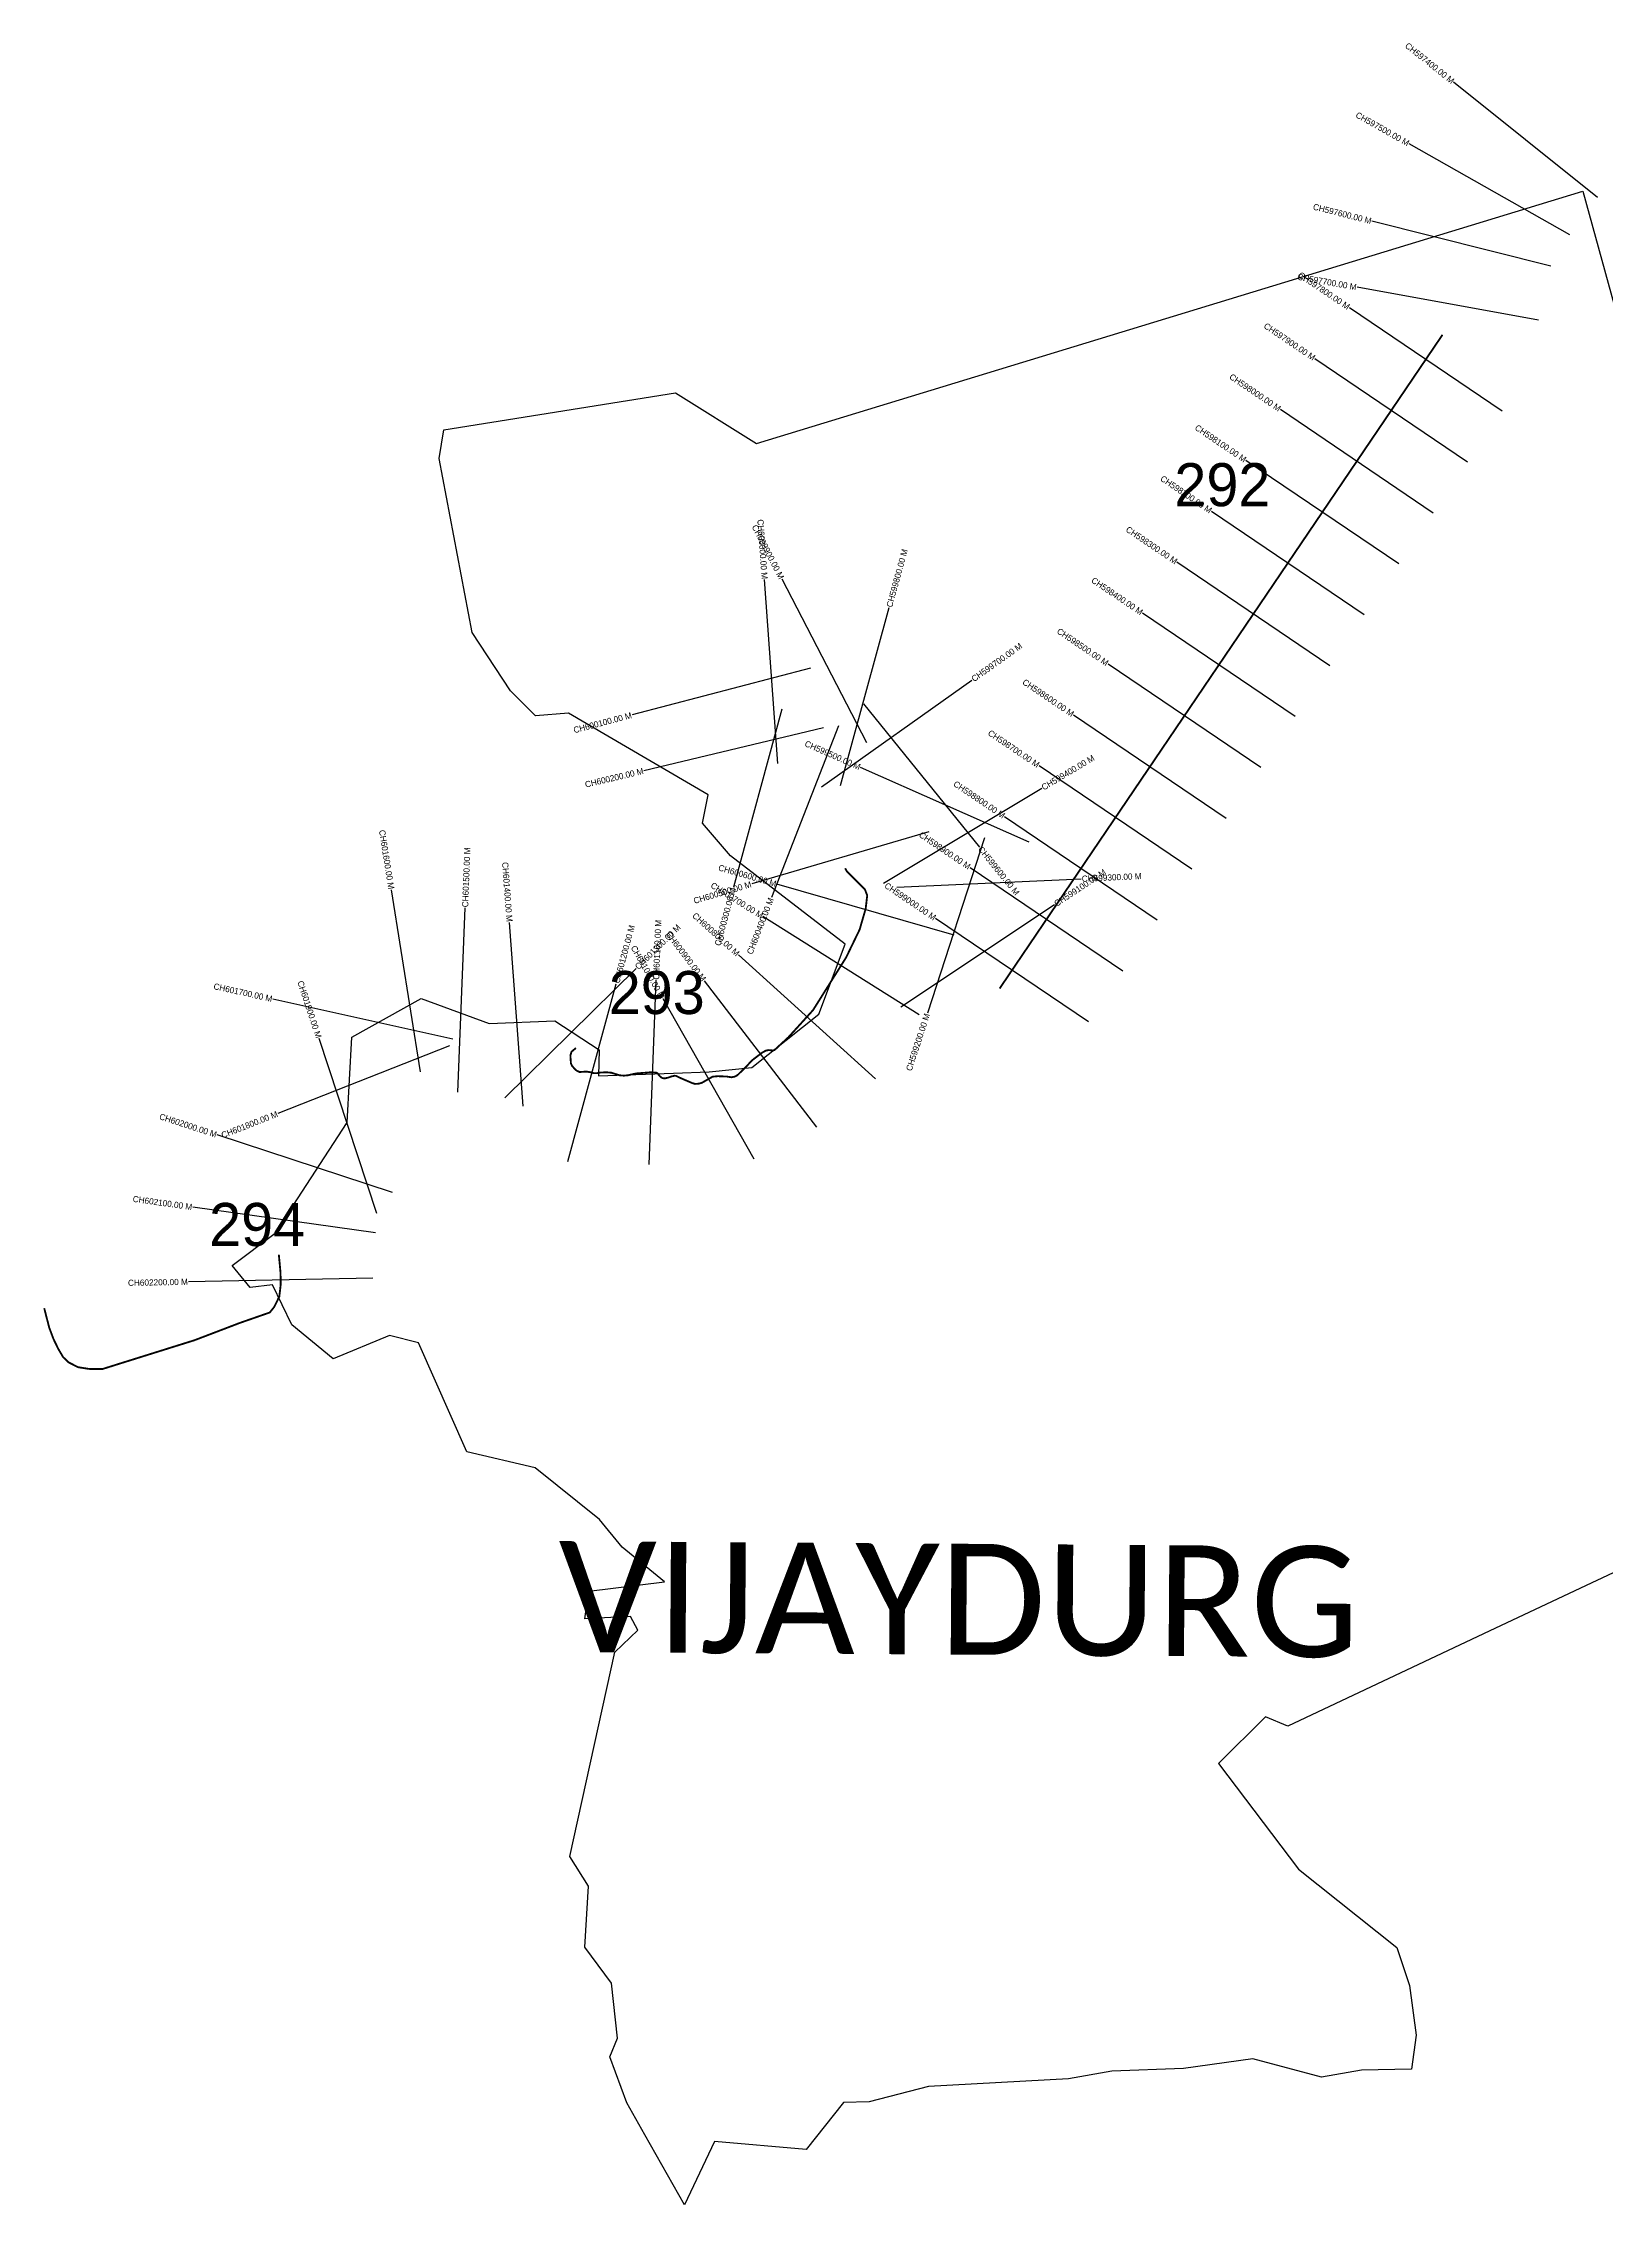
# Model space of a CAD drawing. Header units: metres. Extents: x 320880 to 324716, y 1829363 to 1832880.
# Drawn here: x 320880 to 323422, y 1829363 to 1832880 of the extents above; entities that cross this region are included whole.
import ezdxf
from ezdxf.enums import TextEntityAlignment as Align

# ---------------------------------------------------------------- set-up
doc = ezdxf.new("R2010")
doc.units = ezdxf.units.M
for name, color, linetype in [('CS', 134, 'Continuous'), ('CSMark', 6, 'Continuous'), ('NATURALLY PROTECTED', 3, 'Continuous'), ('VILLAGE NAME', 250, 'Continuous')]:
    doc.layers.add(name, color=color, linetype=linetype)

msp = doc.modelspace()

# ---------------------------------------------------------------- linework, layer by layer
at = {"color": 6}
for points in [[(321531.2, 1832250.6), (321907.8, 1832310.9), (322039.7, 1832228.2), (323383.6, 1832639.1), (323445.1, 1832414.2)], [(323561.8, 1830451.9), (323250.9, 1830305.3), (322903.6, 1830141.5), (322867.5, 1830157), (322791.2, 1830081.1), (322921.1, 1829909), (323080.8, 1829781.7), (323101.8, 1829720), (323112.3, 1829638.8), (323104.9, 1829583.8), (323023.3, 1829581.9), (322958.4, 1829570.5), (322846.7, 1829600.3), (322733.8, 1829585), (322617.4, 1829580.6), (322546.9, 1829567.9), (322319.3, 1829555.4), (322222.7, 1829530.6), (322181.1, 1829529.2), (322120.4, 1829452.7), (321971.3, 1829466.2), (321922.3, 1829363.1), (321858.1, 1829476.6), (321828.5, 1829529), (321801.1, 1829603.8), (321813.5, 1829634.3), (321803.6, 1829723.4), (321760.2, 1829782.3), (321766.5, 1829881.3), (321736.2, 1829929.4), (321809.5, 1830261.8), (321846.7, 1830298.1), (321834.7, 1830320), (321760.7, 1830316.3), (321766.8, 1830361.2), (321890, 1830376.3), (321821.2, 1830432.9), (321784.1, 1830478.1), (321679.4, 1830561.9), (321568.3, 1830588.2), (321489.7, 1830765.5), (321442.8, 1830777.1), (321351.4, 1830739.5), (321284.1, 1830794.7), (321252.7, 1830859.8), (321216.2, 1830855.2), (321186.9, 1830891.1), (321256.7, 1830943.8), (321373.8, 1831123.6), (321381.7, 1831262.8), (321494.5, 1831325.7), (321604.9, 1831284.6), (321711.8, 1831289.3), (321783.9, 1831242), (321782.6, 1831199.7), (321904.9, 1831203.9), (321962.4, 1831206.4), (322032.3, 1831213.2), (322141.1, 1831299.8), (322183.6, 1831413.9), (321997.2, 1831557.5), (321951.9, 1831610.9), (321961.1, 1831657), (321734.1, 1831789.5), (321680.3, 1831785.4), (321639.6, 1831825.8), (321577.2, 1831921.1), (321523.4, 1832204), (321531.2, 1832250.6)]]:
    msp.add_lwpolyline(points, dxfattribs=at)
at = {"layer": 'CS'}
for p, q in [((323407.6, 1832628.6), (323173.3, 1832816)), ((323362.1, 1832568), (323101, 1832715.7)), ((323331.4, 1832516.7), (323040.4, 1832590)), ((323311.6, 1832429.2), (323016.3, 1832482.5)), ((323252.2, 1832280.8), (323003.8, 1832449.1)), ((323196.1, 1832198), (322947.8, 1832366.3)), ((323140.1, 1832115.2), (322891.7, 1832283.5)), ((323084, 1832032.4), (322835.6, 1832200.7)), ((323027.9, 1831949.6), (322779.5, 1832117.9)), ((322971.8, 1831866.9), (322723.4, 1832035.1)), ((322074.4, 1831707.7), (322052.9, 1832006.9)), ((322218.9, 1831741.3), (322081.1, 1832007.8)), ((322176.3, 1831672), (322255.2, 1831961.5)), ((322915.8, 1831784.1), (322667.4, 1831952.3)), ((322127.6, 1831863.1), (321837.4, 1831786.8)), ((322145.4, 1831669.8), (322389.9, 1831843.6)), ((322859.7, 1831701.3), (322611.3, 1831869.5)), ((322213.5, 1831804.8), (322402.4, 1831571.8)), ((322080.9, 1831796), (322002, 1831506.6)), ((322172.9, 1831769.2), (322063.9, 1831489.8)), ((322803.6, 1831618.5), (322555.2, 1831786.7)), ((322148.4, 1831765.7), (321856.6, 1831696.1)), ((322483.2, 1831579.6), (322208.9, 1831701.2)), ((322747.5, 1831535.7), (322499.1, 1831703.9)), ((322246.2, 1831513.3), (322503.6, 1831667.5)), ((322319.7, 1831596.8), (322031.9, 1831512)), ((322691.4, 1831452.9), (322443.1, 1831621.1)), ((322410.2, 1831587), (322317.5, 1831301.7)), ((322635.4, 1831370.1), (322387, 1831538.3)), ((321493, 1831206.2), (321446, 1831502.5)), ((322360.9, 1831428.6), (322072.6, 1831511.6)), ((322268, 1831506.6), (322567.7, 1831520.3)), ((321553.9, 1831173.1), (321565.7, 1831472.9)), ((322304, 1831299.1), (322049.9, 1831458.7)), ((322274.6, 1831312), (322524.3, 1831478.2)), ((322579.3, 1831287.3), (322330.9, 1831455.5)), ((321660.2, 1831150.1), (321638, 1831449.3)), ((322232.9, 1831195), (322010.6, 1831396.5)), ((321630.1, 1831163.8), (321843.7, 1831374.5)), ((321732.6, 1831060.2), (321811.4, 1831349.6)), ((321865, 1831055.3), (321876.3, 1831355.1)), ((322137.5, 1831116.4), (321955.1, 1831354.5)), ((321545.9, 1831259.6), (321252.9, 1831324.5)), ((322035.9, 1831064.3), (321887.7, 1831325.1)), ((321540.5, 1831248.4), (321261.3, 1831138.5)), ((321422, 1830975.6), (321328.2, 1831260.5)), ((321447.5, 1831010.1), (321162.4, 1831103.5)), ((321419.8, 1830944.3), (321122.8, 1830986)), ((321415.7, 1830870.3), (321115.8, 1830864.7))]:
    msp.add_line(p, q, dxfattribs=at)
at = {"layer": 'NATURALLY PROTECTED', "const_width": 3, "flags": 128}
for points in [[(323155.3, 1832405.3), (322435, 1831341.7)], [(322183.8, 1831537.3), (322186.8, 1831532), (322204.1, 1831514.8), (322215.9, 1831503), (322219.7, 1831493.2), (322217.2, 1831471.7), (322207.3, 1831437.5), (322185.4, 1831392.3), (322131.6, 1831306.6), (322091.4, 1831262.3), (322069.1, 1831241.8), (322066.4, 1831240.9), (322063.4, 1831241.2), (322059.6, 1831241.6), (322055.1, 1831240.8), (322048.9, 1831237.5), (322032.8, 1831225.2), (322022.2, 1831214), (322008.8, 1831200.9), (322004.7, 1831198.5), (321998.8, 1831197.3), (321991.4, 1831198.5), (321976.8, 1831199.1), (321968.2, 1831198.3), (321958.6, 1831192.8), (321950.7, 1831188.3), (321945.6, 1831186.9), (321939.7, 1831186.5), (321934.9, 1831188), (321927.7, 1831191.1), (321921.4, 1831193.8), (321915.4, 1831196.4), (321910.3, 1831198.9), (321908.7, 1831199.6), (321906.6, 1831199.9), (321901.6, 1831198.8), (321896.1, 1831196.8), (321890.6, 1831195.5), (321886.8, 1831195.9), (321884.7, 1831197.2), (321882, 1831199.5), (321878.7, 1831203.7), (321876.3, 1831205), (321867.2, 1831205.4), (321854.4, 1831204.4), (321843.4, 1831203.5), (321830.6, 1831200.6), (321823.8, 1831200), (321817.2, 1831200.5), (321809.6, 1831202.8), (321803.3, 1831204.8), (321797.1, 1831205.3), (321786.6, 1831205.2), (321780.3, 1831204), (321775.6, 1831203.9), (321769.4, 1831205.6), (321763, 1831206.6), (321756.6, 1831206.2), (321751.9, 1831205.9), (321747.2, 1831208.1), (321744.3, 1831210.7), (321739.6, 1831215.9), (321737.8, 1831220), (321737.3, 1831227.4), (321737, 1831232.9), (321738.8, 1831238.9), (321742, 1831241.6), (321746, 1831244.9)], [(321262.8, 1830908.9), (321265.5, 1830880.1), (321265.9, 1830860.6), (321263.6, 1830840.7), (321255.4, 1830823.9), (321248.1, 1830814.7), (321199.1, 1830797.6), (321125.5, 1830769.5), (321023.2, 1830737.5), (320975.7, 1830722.6), (320953.8, 1830722.9), (320936.2, 1830725.7), (320921, 1830733.5), (320912, 1830742), (320904.2, 1830755.3), (320896.4, 1830771.3), (320889.4, 1830790), (320881.2, 1830821.7)]]:
    msp.add_lwpolyline(points, dxfattribs=at)

# ---------------------------------------------------------------- texts
at = {"char_height": 70, "attachment_point": 1}
for s, insert in [('292', (322719.2, 1832196.4)), ('293', (321799.3, 1831370.2)), ('294', (321149.4, 1830992.9))]:
    msp.add_mtext_dynamic_manual_height_columns(s, width=95.172, gutter_width=1, heights=[0], dxfattribs=dict(at, insert=insert))
at = {"layer": 'CSMark'}
for s, rotation, p in [('CH597400.00 M', 321.3413, (323172.5, 1832816.7)), ('CH597500.00 M', 330.5123, (323100.1, 1832716.2)), ('CH597600.00 M', 345.8655, (323039.5, 1832590.2)), ('CH597800.00 M', 325.8903, (323003, 1832449.6)), ('CH597700.00 M', 349.7786, (323015.3, 1832482.6)), ('CH597900.00 M', 325.8903, (322946.9, 1832366.8)), ('CH598000.00 M', 325.8903, (322890.9, 1832284)), ('CH598100.00 M', 325.8903, (322834.8, 1832201.2)), ('CH598200.00 M', 325.8903, (322778.7, 1832118.4)), ('CH599900.00 M', 297.3339, (322080.7, 1832008.7)), ('CH600000.00 M', 274.099, (322052.9, 1832007.9)), ('CH598300.00 M', 325.8903, (322722.6, 1832035.6)), ('CH598400.00 M', 325.8903, (322666.5, 1831952.8)), ('CH598500.00 M', 325.8903, (322610.5, 1831870.1)), ('CH598600.00 M', 325.8903, (322554.4, 1831787.3)), ('CH600100.00 M', 14.7174, (321836.4, 1831786.6)), ('CH599500.00 M', 336.099, (322208, 1831701.6)), ('CH598700.00 M', 325.8903, (322498.3, 1831704.5)), ('CH600200.00 M', 13.4013, (321855.6, 1831695.9)), ('CH598800.00 M', 325.8903, (322442.2, 1831621.7)), ('CH601600.00 M', 279.0204, (321445.8, 1831503.5)), ('CH598900.00 M', 325.8903, (322386.2, 1831538.9)), ('CH601400.00 M', 274.2387, (321638, 1831450.3)), ('CH600600.00 M', 343.9366, (322071.6, 1831511.9)), ('CH600500.00 M', 16.4227, (322030.9, 1831511.7)), ('CH600700.00 M', 327.8662, (322049.1, 1831459.2)), ('CH600300.00 M', 74.7548, (322001.7, 1831505.6)), ('CH600400.00 M', 68.6781, (322063.5, 1831488.8)), ('CH599000.00 M', 325.8903, (322330.1, 1831456.1)), ('CH600800.00 M', 317.8202, (322009.8, 1831397.1)), ('CH600900.00 M', 307.4559, (321954.5, 1831355.3)), ('CH601000.00 M', 299.6156, (321887.2, 1831326)), ('CH601700.00 M', 347.5225, (321252, 1831324.7)), ('CH601900.00 M', 288.2304, (321327.9, 1831261.5)), ('CH599200.00 M', 72.0075, (322317.2, 1831300.8)), ('CH602000.00 M', 341.866, (321161.5, 1831103.8)), ('CH601800.00 M', 21.4817, (321260.4, 1831138.2)), ('CH602100.00 M', 351.9994, (321121.8, 1830986.2)), ('CH602200.00 M', 1.0801, (321114.8, 1830864.7))]:
    msp.add_text(s, height=10, rotation=rotation, dxfattribs=at).set_placement(p, align=Align.MIDDLE_RIGHT)
for s, rotation, p in [('CH599800.00 M', 74.7549, (322255.4, 1831962.4)), ('CH599700.00 M', 35.4119, (322390.7, 1831844.2)), ('CH599400.00 M', 30.9215, (322504.4, 1831668)), ('CH601500.00 M', 87.7428, (321565.7, 1831473.9)), ('CH599600.00 M', 309.0198, (322403, 1831571)), ('CH599100.00 M', 33.642, (322525.2, 1831478.7)), ('CH599300.00 M', 2.6132, (322568.7, 1831520.3)), ('CH601100.00 M', 87.8418, (321876.3, 1831356.1)), ('CH601200.00 M', 74.755, (321811.7, 1831350.6)), ('CH601300.00 M', 44.5991, (321844.4, 1831375.2))]:
    msp.add_text(s, height=10, rotation=rotation, dxfattribs=at).set_placement(p, align=Align.MIDDLE_LEFT)
at = {"layer": 'VILLAGE NAME', "insert": (321718.1, 1830442.8), "char_height": 180.345, "attachment_point": 1, "rotation": 359.6139}
msp.add_mtext_dynamic_manual_height_columns('{\\fCalibri|b0|i0|c0|p34;VIJAYDURG}', width=1115.443, gutter_width=901.7, heights=[0], dxfattribs=at)

doc.saveas('drawing.dxf')
